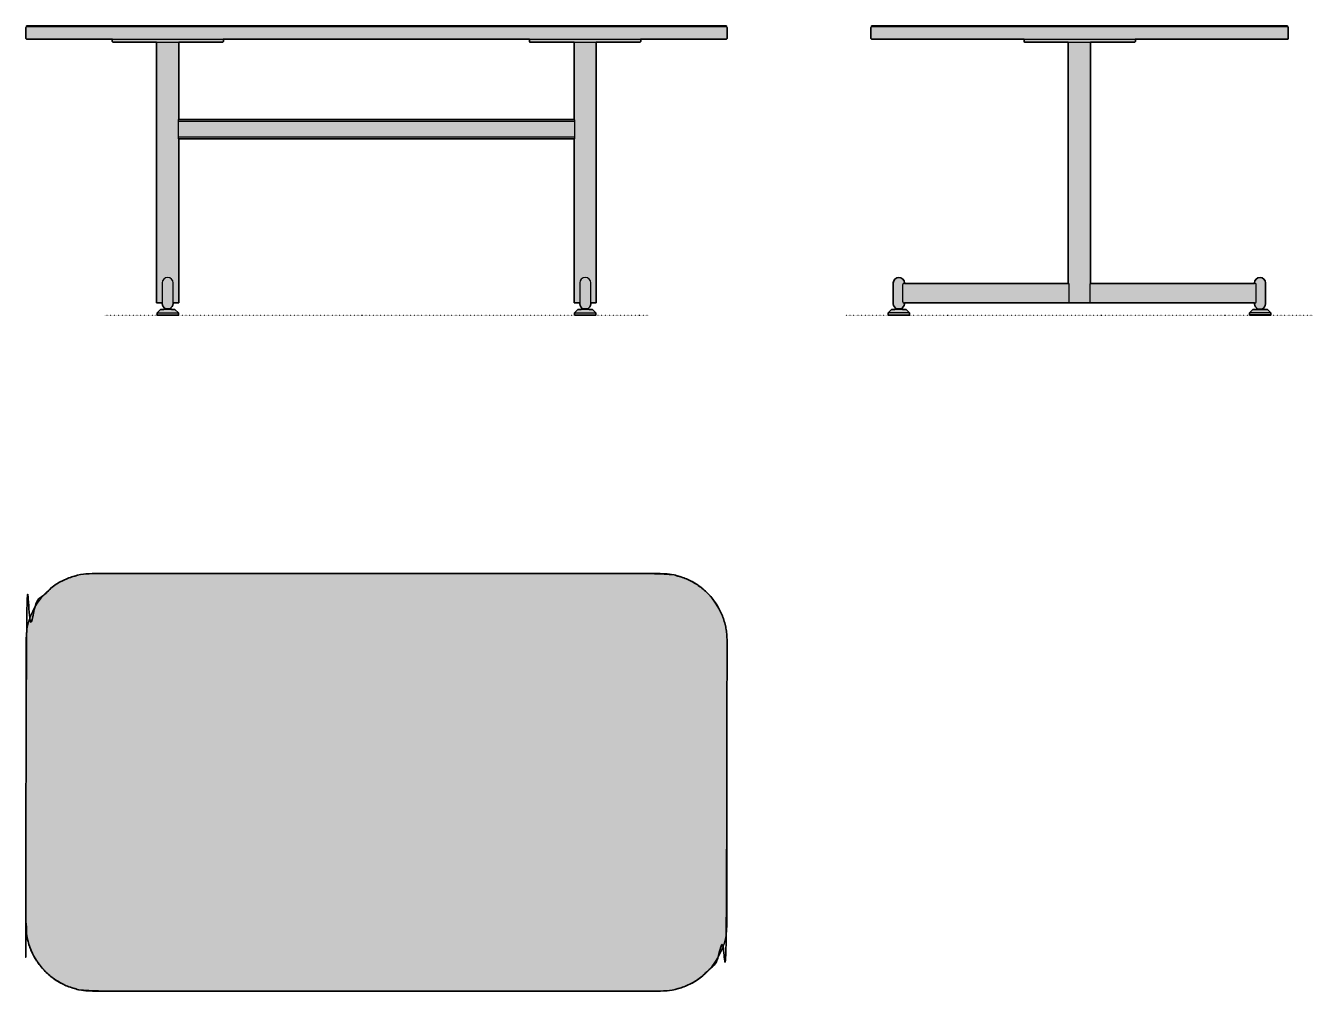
# Model space of a CAD drawing. Header units: millimetres. Extents: x -142 to 2172, y -1214 to 520.
import ezdxf

# ---------------------------------------------------------------- set-up
doc = ezdxf.new("R2010")
doc.units = ezdxf.units.MM
doc.linetypes.add('Dots', pattern=[1, 0, -1])
doc.layers.add('Blocks', color=7, linetype='Continuous')
doc.layers.add('Blocks$Fill', color=7, linetype='Continuous', true_color=0xffffff)
for name, color, linetype, lineweight, true_color in [('Blocks$Inner', 7, 'Continuous', 25, 0x007f00), ('Blocks$Outline', 7, 'Continuous', 35, 0xff3f3f), ('Groud', 7, 'Dots', 25, 0x243775)]:
    doc.layers.add(name, color=color, linetype=linetype, lineweight=lineweight, true_color=true_color)

# ---------------------------------------------------------------- blocks, each defined once
blk = doc.blocks.new('Plenum Office Desk Top')
at = {"layer": 'Blocks$Fill'}
blk.add_hatch(color=256, dxfattribs=at).paths.add_polyline_path([(1260, 255), (1260, 257.7), (1259.9, 260.4), (1259.7, 263.1), (1259.5, 265.8), (1259.2, 268.5), (1258.9, 271.3), (1258.5, 274.1), (1258, 276.8), (1257.4, 279.6), (1256.8, 282.4), (1256.1, 285.2), (1255.4, 288), (1254.5, 290.8), (1253.6, 293.6), (1252.6, 296.4), (1251.6, 299.2), (1250.4, 301.9), (1249.2, 304.7), (1247.9, 307.4), (1246.6, 310.1), (1245.2, 312.8), (1243.7, 315.5), (1242.1, 318.1), (1240.4, 320.7), (1238.7, 323.2), (1236.9, 325.7), (1235.1, 328.2), (1233.2, 330.6), (1231.2, 333), (1229.1, 335.3), (1227, 337.6), (1224.9, 339.9), (1222.6, 342), (1220.3, 344.1), (1218, 346.2), (1215.6, 348.2), (1213.2, 350.1), (1210.7, 351.9), (1208.2, 353.7), (1205.7, 355.4), (1203.1, 357.1), (1200.4, 358.7), (1197.8, 360.2), (1195.1, 361.6), (1192.4, 363), (1189.7, 364.2), (1186.9, 365.4), (1184.2, 366.6), (1181.4, 367.6), (1178.6, 368.6), (1175.8, 369.5), (1173, 370.4), (1170.2, 371.1), (1167.4, 371.8), (1164.6, 372.4), (1161.8, 373), (1159.1, 373.5), (1156.3, 373.9), (1153.5, 374.2), (1150.8, 374.5), (1148.1, 374.7), (1145.3, 374.9), (1142.7, 375), (1140, 375), (120, 375), (117.3, 375), (114.7, 374.9), (111.9, 374.7), (109.2, 374.5), (106.5, 374.2), (103.7, 373.9), (100.9, 373.5), (98.2, 373), (95.4, 372.4), (92.6, 371.8), (89.8, 371.1), (87, 370.4), (84.2, 369.5), (81.4, 368.6), (78.6, 367.6), (75.8, 366.6), (73.1, 365.4), (70.3, 364.2), (67.6, 363), (64.9, 361.6), (62.2, 360.2), (59.5, 358.7), (56.9, 357.1), (54.3, 355.4), (51.8, 353.7), (49.3, 351.9), (46.8, 350.1), (44.4, 348.2), (42, 346.2), (39.7, 344.1), (37.4, 342), (35.1, 339.9), (33, 337.6), (30.9, 335.3), (28.8, 333), (26.8, 330.6), (24.9, 328.2), (23.1, 325.7), (21.3, 323.2), (19.6, 320.7), (17.9, 318.1), (16.3, 315.5), (14.8, 312.8), (13.4, 310.1), (12, 307.4), (10.8, 304.7), (9.6, 301.9), (8.4, 299.2), (7.4, 296.4), (6.4, 293.6), (5.5, 290.8), (4.6, 288), (3.9, 285.2), (3.2, 282.4), (2.6, 279.6), (2, 276.8), (1.5, 274.1), (1.1, 271.3), (0.8, 268.5), (0.5, 265.8), (0.3, 263.1), (0.1, 260.4), (0, 257.7), (0, 255), (0, -255), (0, -257.7), (0.1, -260.4), (0.3, -263.1), (0.5, -265.8), (0.8, -268.5), (1.1, -271.3), (1.5, -274.1), (2, -276.8), (2.6, -279.6), (3.2, -282.4), (3.9, -285.2), (4.6, -288), (5.5, -290.8), (6.4, -293.6), (7.4, -296.4), (8.4, -299.2), (9.6, -301.9), (10.8, -304.7), (12, -307.4), (13.4, -310.1), (14.8, -312.8), (16.3, -315.5), (17.9, -318.1), (19.6, -320.7), (21.3, -323.2), (23.1, -325.7), (24.9, -328.2), (26.8, -330.6), (28.8, -333), (30.9, -335.3), (33, -337.6), (35.1, -339.9), (37.4, -342), (39.7, -344.1), (42, -346.2), (44.4, -348.2), (46.8, -350.1), (49.3, -351.9), (51.8, -353.7), (54.3, -355.4), (56.9, -357.1), (59.5, -358.7), (62.2, -360.2), (64.9, -361.6), (67.6, -363), (70.3, -364.2), (73.1, -365.4), (75.8, -366.6), (78.6, -367.6), (81.4, -368.6), (84.2, -369.5), (87, -370.4), (89.8, -371.1), (92.6, -371.8), (95.4, -372.4), (98.2, -373), (100.9, -373.5), (103.7, -373.9), (106.5, -374.2), (109.2, -374.5), (111.9, -374.7), (114.7, -374.9), (117.3, -375), (120, -375), (1140, -375), (1142.7, -375), (1145.3, -374.9), (1148.1, -374.7), (1150.8, -374.5), (1153.5, -374.2), (1156.3, -373.9), (1159.1, -373.5), (1161.8, -373), (1164.6, -372.4), (1167.4, -371.8), (1170.2, -371.1), (1173, -370.4), (1175.8, -369.5), (1178.6, -368.6), (1181.4, -367.6), (1184.2, -366.6), (1186.9, -365.4), (1189.7, -364.2), (1192.4, -363), (1195.1, -361.6), (1197.8, -360.2), (1200.4, -358.7), (1203.1, -357.1), (1205.7, -355.4), (1208.2, -353.7), (1210.7, -351.9), (1213.2, -350.1), (1215.6, -348.2), (1218, -346.2), (1220.3, -344.1), (1222.6, -342), (1224.9, -339.9), (1227, -337.6), (1229.1, -335.3), (1231.2, -333), (1233.2, -330.6), (1235.1, -328.2), (1236.9, -325.7), (1238.7, -323.2), (1240.4, -320.7), (1242.1, -318.1), (1243.7, -315.5), (1245.2, -312.8), (1246.6, -310.1), (1247.9, -307.4), (1249.2, -304.7), (1250.4, -301.9), (1251.6, -299.2), (1252.6, -296.4), (1253.6, -293.6), (1254.5, -290.8), (1255.4, -288), (1256.1, -285.2), (1256.8, -282.4), (1257.4, -279.6), (1258, -276.8), (1258.5, -274.1), (1258.9, -271.3), (1259.2, -268.5), (1259.5, -265.8), (1259.7, -263.1), (1259.9, -260.4), (1260, -257.7), (1260, -255)], flags=0)
at = {"layer": 'Blocks$Inner'}
for p, q in [((1140, 375), (120, 375)), ((120, -375), (1140, -375))]:
    blk.add_line(p, q, dxfattribs=at)
for points in [[(0, 255), (0, -255)], [(1260, -255), (1260, 255)]]:
    blk.add_lwpolyline(points, dxfattribs=at)
for centre, start, end in [((120, 255), 90, 180), ((1140, 255), 0, 90), ((120, -255), 180, 270), ((1140, -255), 270, 0)]:
    blk.add_arc(centre, 120, start, end, dxfattribs=at)
at = {"layer": 'Blocks$Outline'}
blk.add_rational_spline([(1260, 255), (1260, 375), (1140, 375), (630, 375), (120, 375), (0, 375), (0, 255), (0, 0), (0, -255), (0, -375), (120, -375), (630, -375), (1140, -375), (1260, -375), (1260, -255), (1260, 0), (1260, 255)], [1, 0.707106781187, 1, 1, 1, 0.707106781187, 1, 1, 1, 0.707106781187, 1, 1, 1, 0.707106781187, 1, 1, 1], degree=2, knots=[1209.493313, 1209.493313, 1209.493313, 1397.988872, 1397.988872, 2417.986626, 2417.986626, 2606.482185, 2606.482185, 2607.482185, 2607.482185, 2795.977745, 2795.977745, 3815.975499, 3815.975499, 4004.471058, 4004.471058, 4005.471058, 4005.471058, 4005.471058], dxfattribs=at)
blk = doc.blocks.new('Plenum Office Desk Side')
at = {"layer": 'Blocks$Fill'}
blk.add_hatch(color=256, dxfattribs=at).paths.add_polyline_path([(793.8, 520), (46.3, 520), (46.3, 518), (46.1, 518), (45.1, 517), (45.1, 497), (46.1, 496), (320.9, 496), (320.5, 495.7), (320.5, 491.7), (321.5, 490.7), (400, 490.7), (400, 56.9), (105.5, 56.9), (105.5, 58), (104.8, 61.8), (102.6, 65), (99.3, 67.2), (95.5, 68), (91.7, 67.2), (88.5, 65), (86.3, 61.8), (85.5, 58), (85.5, 20.5), (86.1, 17.7), (87.5, 15.1), (89.6, 13), (91, 11.5), (88.3, 11.5), (88.3, 10.5), (82.3, 10.5), (76.3, 4.5), (76.3, 4), (76.3, 0), (114.4, 0), (114.4, 4), (114.4, 4.5), (108.4, 10.5), (102.3, 10.5), (102.3, 11.5), (100, 11.5), (101.5, 13), (103.5, 15.1), (104.9, 17.7), (105.5, 20.5), (105.5, 22.2), (401.4, 22.1), (438.6, 22.1), (734.5, 22.2), (734.5, 20.5), (735.1, 17.7), (736.5, 15.1), (738.5, 13), (740, 11.5), (737.7, 11.5), (737.7, 10.5), (731.6, 10.5), (725.6, 4.5), (725.6, 0), (763.7, 0), (763.7, 4), (763.7, 4.5), (757.7, 10.5), (751.7, 10.5), (751.7, 11.5), (749, 11.5), (750.4, 13), (752.4, 15.1), (753.9, 17.7), (754.5, 20.5), (754.5, 58), (753.7, 61.8), (751.5, 65), (748.3, 67.2), (744.5, 68), (740.6, 67.2), (737.4, 65), (735.2, 61.8), (734.5, 58), (734.5, 56.9), (440, 56.9), (440, 490.7), (519.5, 490.7), (520.5, 491.7), (520.5, 495.7), (520.1, 496), (794.1, 496), (795.1, 497), (795.1, 517), (794.1, 518), (793.8, 518)], flags=0)
at = {"layer": 'Blocks$Inner'}
for p, q in [((400, 490.7), (400, 56.9)), ((440, 56.9), (440, 490.7)), ((102.3, 54.9), (102.3, 24.2)), ((400.7, 56.9), (104.2, 56.9)), ((735.8, 56.9), (439.3, 56.9)), ((737.7, 24.2), (737.7, 54.9)), ((90.7, 11.5), (90.7, 10.5)), ((95.8, 11.5), (95.8, 10.5)), ((100.6, 10.5), (100.6, 11.5)), ((739.4, 10.5), (739.4, 11.5)), ((744.2, 11.5), (744.2, 10.5)), ((749.3, 11.5), (749.3, 10.5))]:
    blk.add_line(p, q, dxfattribs=at)
for points in [[(46.1, 496), (794.1, 496), (795.1, 497), (795.1, 517), (794.1, 518), (46.1, 518), (45.1, 517), (45.1, 497)], [(82.3, 10.5), (76.3, 4.5), (76.3, 0.5), (114.4, 0.5), (114.4, 4.5), (108.4, 10.5)]]:
    blk.add_lwpolyline(points, close=True, dxfattribs=at)
for points in [[(46.3, 518), (46.3, 520), (793.8, 520), (793.8, 518)], [(320.9, 496), (320.5, 495.7), (320.5, 491.7), (321.5, 490.7), (519.5, 490.7), (520.5, 491.7), (520.5, 495.7), (520.1, 496)], [(105.5, 56.9), (105.5, 58), (104.8, 61.8), (102.6, 65), (99.3, 67.2), (95.5, 68), (91.7, 67.2), (88.5, 65), (86.3, 61.8), (85.5, 58), (85.5, 20.5), (86.1, 17.7), (87.5, 15.1), (89.6, 13), (91, 11.5)], [(734.5, 56.9), (734.5, 58), (735.2, 61.8), (737.4, 65), (740.6, 67.2), (744.5, 68), (748.3, 67.2), (751.5, 65), (753.7, 61.8), (754.5, 58), (754.5, 20.5), (753.9, 17.7), (752.4, 15.1), (750.4, 13), (749, 11.5)], [(114.4, 4.5), (76.3, 4.5)], [(76.3, 4), (76.3, 0), (114.4, 0), (114.4, 4)], [(102.3, 10.5), (102.3, 11.5), (88.3, 11.5), (88.3, 10.5)], [(100, 11.5), (101.5, 13), (103.5, 15.1), (104.9, 17.7), (105.5, 20.5), (105.5, 22.2)], [(104.2, 22.2), (401.4, 22.1), (438.6, 22.1), (735.8, 22.2)], [(763.7, 4), (763.7, 0), (725.6, 0), (725.6, 4.5), (731.6, 10.5), (757.7, 10.5), (763.7, 4.5), (763.7, 0.5), (725.6, 0.5)], [(763.7, 4.5), (725.6, 4.5)], [(740, 11.5), (738.5, 13), (736.5, 15.1), (735.1, 17.7), (734.5, 20.5), (734.5, 22.2)], [(737.7, 10.5), (737.7, 11.5), (751.7, 11.5), (751.7, 10.5)]]:
    blk.add_lwpolyline(points, dxfattribs=at)
for centre, start, end in [((397.9, 54.8), 0.6462, 35.6127), ((442.1, 54.8), 144.3873, 179.3538)]:
    blk.add_arc(centre, 3.5, start, end, dxfattribs=at)
for points, knots in [([(104.2, 56.9), (104.1, 56.9), (104, 56.9), (103.9, 56.9), (103.8, 56.9), (103.7, 56.8), (103.5, 56.8), (103.4, 56.7), (103.3, 56.7), (103.2, 56.6), (103.2, 56.6), (103.1, 56.5), (103, 56.4), (102.9, 56.3), (102.8, 56.2), (102.7, 56.1), (102.6, 56), (102.5, 55.8), (102.5, 55.5), (102.4, 55.2), (102.3, 55), (102.3, 54.9)], [335.529194, 335.529194, 335.529194, 335.529194, 335.612527, 335.654194, 335.69586, 335.779194, 335.82086, 335.862527, 335.904194, 335.94586, 335.987527, 336.029194, 336.07086, 336.112527, 336.154194, 336.19586, 336.237527, 336.279194, 336.362527, 336.44586, 336.529194, 336.529194, 336.529194, 336.529194]), ([(400.8, 56.9), (400.8, 56.9), (400.7, 56.9), (400.7, 56.9), (400.7, 56.9)], [38.91052784, 38.91052784, 38.91052784, 38.91052784, 38.94162911, 39.00988676, 39.00988676, 39.00988676, 39.00988676]), ([(439.3, 56.9), (439.3, 56.9), (439.3, 56.9), (439.2, 56.9), (439.2, 56.9)], [1329.14393891, 1329.14393891, 1329.14393891, 1329.14393891, 1329.21219656, 1329.24329782, 1329.24329782, 1329.24329782, 1329.24329782]), ([(737.7, 54.9), (737.6, 55), (737.6, 55.2), (737.5, 55.5), (737.4, 55.8), (737.4, 56), (737.3, 56.1), (737.2, 56.2), (737.1, 56.3), (737, 56.4), (736.9, 56.5), (736.8, 56.6), (736.7, 56.6), (736.6, 56.7), (736.5, 56.7), (736.5, 56.8), (736.3, 56.8), (736.2, 56.9), (736.1, 56.9), (736, 56.9), (735.9, 56.9), (735.8, 56.9)], [1031.624632, 1031.624632, 1031.624632, 1031.624632, 1031.707965, 1031.791299, 1031.874632, 1031.916299, 1031.957965, 1031.999632, 1032.041299, 1032.082965, 1032.124632, 1032.166299, 1032.207965, 1032.249632, 1032.291299, 1032.332965, 1032.374632, 1032.457965, 1032.499632, 1032.541299, 1032.624632, 1032.624632, 1032.624632, 1032.624632]), ([(102.3, 24.2), (102.3, 24.1), (102.4, 23.8), (102.5, 23.5), (102.5, 23.3), (102.6, 23.1), (102.7, 23), (102.8, 22.9), (102.9, 22.8), (103, 22.7), (103.1, 22.6), (103.2, 22.5), (103.2, 22.4), (103.3, 22.4), (103.4, 22.3), (103.5, 22.3), (103.7, 22.2), (103.8, 22.2), (103.9, 22.2), (104, 22.2), (104.1, 22.2), (104.2, 22.2)], [367.247882, 367.247882, 367.247882, 367.247882, 367.331216, 367.414549, 367.497882, 367.539549, 367.581216, 367.622882, 367.664549, 367.706216, 367.747882, 367.789549, 367.831216, 367.872882, 367.914549, 367.956216, 367.997882, 368.081216, 368.122882, 368.164549, 368.247882, 368.247882, 368.247882, 368.247882]), ([(735.8, 22.2), (735.9, 22.2), (736, 22.2), (736.1, 22.2), (736.2, 22.2), (736.3, 22.2), (736.5, 22.3), (736.5, 22.3), (736.6, 22.4), (736.7, 22.4), (736.8, 22.5), (736.9, 22.6), (737, 22.7), (737.1, 22.8), (737.2, 22.9), (737.3, 23), (737.4, 23.1), (737.4, 23.3), (737.5, 23.5), (737.6, 23.8), (737.6, 24.1), (737.7, 24.2)], [999.9059432, 999.9059432, 999.9059432, 999.9059432, 999.9892765, 1000.0309432, 1000.0726098, 1000.1559432, 1000.1976098, 1000.2392765, 1000.2809432, 1000.3226098, 1000.3642765, 1000.4059432, 1000.4476098, 1000.4892765, 1000.5309432, 1000.5726098, 1000.6142765, 1000.6559432, 1000.7392765, 1000.8226098, 1000.9059432, 1000.9059432, 1000.9059432, 1000.9059432])]:
    blk.add_open_spline(points, degree=3, knots=knots, dxfattribs=at)
for points in [[(401.4, 44.9), (401.4, 48.2), (401.4, 51.6), (401.4, 54.9)], [(438.6, 54.9), (438.6, 51.6), (438.6, 48.2), (438.6, 44.9)], [(401.4, 22.1), (401.4, 29.7), (401.4, 37.3), (401.4, 44.9)], [(438.6, 44.9), (438.6, 37.3), (438.6, 29.7), (438.6, 22.1)]]:
    blk.add_open_spline(points, degree=3, dxfattribs=at)
at = {"layer": 'Blocks$Outline'}
for points in [[(46.1, 518), (45.1, 517)], [(45.1, 517), (45.1, 497)], [(46.3, 518), (46.1, 518)], [(793.8, 520), (46.3, 520)], [(46.3, 520), (46.3, 518)], [(793.8, 518), (793.8, 520)], [(794.1, 518), (793.8, 518)], [(795.1, 517), (794.1, 518)], [(795.1, 497), (795.1, 517)], [(45.1, 497), (46.1, 496)], [(46.1, 496), (320.9, 496)], [(320.9, 496), (320.5, 495.7)], [(320.5, 495.7), (320.5, 491.7)], [(320.5, 491.7), (321.5, 490.7)], [(321.5, 490.7), (400, 490.7)], [(400, 490.7), (400, 56.9)], [(440, 56.9), (440, 490.7)], [(440, 490.7), (519.5, 490.7)], [(519.5, 490.7), (520.5, 491.7)], [(520.5, 495.7), (520.1, 496)], [(520.1, 496), (794.1, 496)], [(520.5, 491.7), (520.5, 495.7)], [(794.1, 496), (795.1, 497)], [(86.3, 61.8), (85.5, 58)], [(85.5, 58), (85.5, 20.5)], [(88.5, 65), (86.3, 61.8)], [(91.7, 67.2), (88.5, 65)], [(95.5, 68), (91.7, 67.2)], [(99.3, 67.2), (95.5, 68)], [(102.6, 65), (99.3, 67.2)], [(104.8, 61.8), (102.6, 65)], [(105.5, 58), (104.8, 61.8)], [(105.5, 56.9), (105.5, 58)], [(400, 56.9), (105.5, 56.9)], [(734.5, 56.9), (440, 56.9)], [(735.2, 61.8), (734.5, 58)], [(734.5, 58), (734.5, 56.9)], [(737.4, 65), (735.2, 61.8)], [(740.6, 67.2), (737.4, 65)], [(744.5, 68), (740.6, 67.2)], [(748.3, 67.2), (744.5, 68)], [(751.5, 65), (748.3, 67.2)], [(753.7, 61.8), (751.5, 65)], [(754.5, 58), (753.7, 61.8)], [(754.5, 20.5), (754.5, 58)], [(82.3, 10.5), (76.3, 4.5)], [(76.3, 4.5), (76.3, 4)], [(76.3, 4), (76.3, 0)], [(76.3, 0), (114.4, 0)], [(88.3, 10.5), (82.3, 10.5)], [(85.5, 20.5), (86.1, 17.7)], [(86.1, 17.7), (87.5, 15.1)], [(87.5, 15.1), (89.6, 13)], [(91, 11.5), (88.3, 11.5)], [(88.3, 11.5), (88.3, 10.5)], [(89.6, 13), (91, 11.5)], [(100, 11.5), (101.5, 13)], [(102.3, 11.5), (100, 11.5)], [(101.5, 13), (103.5, 15.1)], [(102.3, 10.5), (102.3, 11.5)], [(108.4, 10.5), (102.3, 10.5)], [(103.5, 15.1), (104.9, 17.7)], [(104.9, 17.7), (105.5, 20.5)], [(105.5, 20.5), (105.5, 22.2)], [(105.5, 22.2), (401.4, 22.1)], [(114.4, 4.5), (108.4, 10.5)], [(114.4, 4), (114.4, 4.5)], [(114.4, 0), (114.4, 4)], [(401.4, 22.1), (438.6, 22.1)], [(438.6, 22.1), (734.5, 22.2)], [(731.6, 10.5), (725.6, 4.5)], [(725.6, 4.5), (725.6, 0)], [(725.6, 0), (763.7, 0)], [(737.7, 10.5), (731.6, 10.5)], [(734.5, 22.2), (734.5, 20.5)], [(734.5, 20.5), (735.1, 17.7)], [(735.1, 17.7), (736.5, 15.1)], [(736.5, 15.1), (738.5, 13)], [(740, 11.5), (737.7, 11.5)], [(737.7, 11.5), (737.7, 10.5)], [(738.5, 13), (740, 11.5)], [(749, 11.5), (750.4, 13)], [(751.7, 11.5), (749, 11.5)], [(750.4, 13), (752.4, 15.1)], [(751.7, 10.5), (751.7, 11.5)], [(757.7, 10.5), (751.7, 10.5)], [(752.4, 15.1), (753.9, 17.7)], [(753.9, 17.7), (754.5, 20.5)], [(763.7, 4.5), (757.7, 10.5)], [(763.7, 4), (763.7, 4.5)], [(763.7, 0), (763.7, 4)]]:
    blk.add_lwpolyline(points, dxfattribs=at)
blk = doc.blocks.new('Plenum Office Desk Front')
at = {"layer": 'Blocks$Fill'}
h = blk.add_hatch(color=256, dxfattribs=at)
h.paths.add_polyline_path([(1118.5, 497), (1118.5, 517), (1117.5, 518), (1117.5, 520), (-140.5, 520), (-140.5, 518), (-141.5, 517), (-141.5, 497), (-140.5, 496), (14.2, 496), (13.8, 495.7), (13.8, 491.7), (14.8, 490.7), (93.5, 490.7), (93.5, 22.1), (103.4, 22.1), (103.4, 21.1), (104, 18.2), (105.4, 15.6), (107.4, 13.5), (109.4, 11.5), (106.5, 11.5), (106.5, 10.5), (100.6, 10.5), (94.6, 4.5), (94.6, 0), (132.6, 0), (132.6, 4.5), (126.6, 10.5), (120.6, 10.5), (120.6, 11.5), (117.3, 11.5), (119.3, 13.5), (121.4, 15.6), (122.8, 18.2), (123.4, 21.1), (123.4, 22.1), (133.5, 22.1), (133.5, 316.7), (843.6, 316.7), (843.6, 22.1), (853.7, 22.1), (853.7, 20.5), (854.3, 17.7), (855.7, 15.1), (857.8, 13), (859.2, 11.5), (856.5, 11.5), (856.5, 10.5), (850.4, 10.5), (844.4, 4.5), (844.4, 0.5), (844.4, 0), (882.5, 0), (882.5, 0.5), (882.5, 4.5), (876.5, 10.5), (870.6, 10.5), (870.6, 11.5), (868.2, 11.5), (869.6, 13), (871.7, 15.1), (873.1, 17.7), (873.7, 20.5), (873.7, 22.1), (883.6, 22.1), (883.6, 490.7), (962.3, 490.7), (963.3, 491.7), (963.3, 495.7), (962.9, 496), (1117.5, 496)], flags=0)
h.paths.add_polyline_path([(213.8, 491.7), (213.8, 495.7), (213.4, 496), (763.7, 496), (763.3, 495.7), (763.3, 491.7), (764.3, 490.7), (843.6, 490.7), (843.6, 351.4), (133.5, 351.4), (133.5, 490.7), (212.8, 490.7)], flags=0)
at = {"layer": 'Blocks$Inner'}
for p, q in [((133.5, 351.4), (133.5, 490.7)), ((843.6, 490.7), (843.6, 351.4)), ((132, 348), (132, 320.1)), ((844.3, 351.4), (132.8, 351.4)), ((845.1, 320.1), (132, 320.1)), ((132.5, 316.8), (132.6, 316.7)), ((132.7, 316.7), (844.3, 316.7)), ((844.5, 316.7), (844.6, 316.8)), ((108.2, 10.5), (108.2, 11.5)), ((113, 10.5), (113, 11.5)), ((118.2, 10.5), (118.2, 11.5)), ((858.9, 11.5), (858.9, 10.5)), ((864, 11.5), (864, 10.5)), ((868.9, 11.5), (868.9, 10.5))]:
    blk.add_line(p, q, dxfattribs=at)
blk.add_lwpolyline([(1117.5, 518), (-140.5, 518), (-141.5, 517), (-141.5, 497), (-140.5, 496), (1117.5, 496), (1118.5, 497), (1118.5, 517)], close=True, dxfattribs=at)
for points in [[(1117.5, 518), (1117.5, 520), (-140.5, 520), (-140.5, 518)], [(14.2, 496), (13.8, 495.7), (13.8, 491.7), (14.8, 490.7), (212.8, 490.7), (213.8, 491.7), (213.8, 495.7), (213.4, 496)], [(93.5, 490.7), (93.5, 22.1), (103.4, 22.1)], [(763.7, 496), (763.3, 495.7), (763.3, 491.7), (764.3, 490.7), (962.3, 490.7), (963.3, 491.7), (963.3, 495.7), (962.9, 496)], [(873.7, 22.1), (883.6, 22.1), (883.6, 490.7)], [(845.1, 320.1), (845.1, 348), (132, 348)], [(123.4, 22.1), (133.5, 22.1), (133.5, 316.7)], [(843.6, 316.7), (843.6, 22.1), (853.7, 22.1)], [(117.3, 11.5), (119.3, 13.5), (121.4, 15.6), (122.8, 18.2), (123.4, 21.1), (123.4, 58), (122.6, 61.8), (120.5, 65), (117.2, 67.2), (113.4, 68), (109.6, 67.2), (106.3, 65), (104.1, 61.8), (103.4, 58), (103.4, 21.1), (104, 18.2), (105.4, 15.6), (107.4, 13.5), (109.4, 11.5)], [(873.7, 20.5), (873.7, 20.5), (873.7, 58), (872.9, 61.8), (870.8, 65), (867.5, 67.2), (863.7, 68), (859.9, 67.2), (856.6, 65), (854.5, 61.8), (853.7, 58), (853.7, 20.5), (854.3, 17.7), (855.7, 15.1), (857.8, 13), (859.2, 11.5)], [(100.6, 10.5), (94.6, 4.5), (132.6, 4.5)], [(94.6, 4.5), (94.6, 0), (132.6, 0), (132.6, 4.5), (126.6, 10.5), (100.6, 10.5)], [(94.6, 0.5), (132.6, 0.5)], [(120.6, 10.5), (120.6, 11.5), (106.5, 11.5), (106.5, 10.5)], [(844.4, 4.5), (882.5, 4.5), (876.5, 10.5), (850.4, 10.5), (844.4, 4.5), (844.4, 0.5), (882.5, 0.5), (882.5, 4.5)], [(844.4, 4), (844.4, 0), (882.5, 0), (882.5, 4)], [(870.6, 10.5), (870.6, 11.5), (856.5, 11.5), (856.5, 10.5)], [(868.2, 11.5), (869.6, 13), (871.7, 15.1), (873.1, 17.7), (873.7, 20.5)]]:
    blk.add_lwpolyline(points, dxfattribs=at)
for points, knots in [([(132.8, 351.4), (132.7, 351.4), (132.6, 351.4), (132.5, 351.3), (132.4, 351.2), (132.4, 351.1), (132.3, 351), (132.3, 350.9), (132.2, 350.7), (132.1, 350.4), (132.1, 350), (132, 349.8), (132, 349.5), (132, 349.4), (132, 349.2), (132, 349), (132, 348.8), (132, 348.6), (132, 348.3), (132, 348.1), (132, 348)], [3706.032661, 3706.032661, 3706.032661, 3706.032661, 3706.175518, 3706.246947, 3706.282661, 3706.318375, 3706.35409, 3706.389804, 3706.461233, 3706.532661, 3706.60409, 3706.675518, 3706.711233, 3706.746947, 3706.782661, 3706.818375, 3706.85409, 3706.889804, 3706.961233, 3707.032661, 3707.032661, 3707.032661, 3707.032661]), ([(845.1, 348), (845.1, 348.1), (845.1, 348.3), (845.1, 348.5), (845.1, 348.7), (845.1, 348.8), (845.1, 349), (845.1, 349.2), (845.1, 349.4), (845.1, 349.5), (845, 349.7), (845, 349.9), (845, 350), (845, 350.2), (845, 350.4), (844.9, 350.5), (844.9, 350.7), (844.9, 350.8), (844.8, 350.9), (844.8, 351), (844.7, 351.1), (844.6, 351.2), (844.6, 351.3), (844.5, 351.4), (844.4, 351.4), (844.3, 351.4)], [2993.492944, 2993.492944, 2993.492944, 2993.492944, 2993.564372, 2993.600086, 2993.635801, 2993.671515, 2993.707229, 2993.742944, 2993.778658, 2993.814372, 2993.850086, 2993.885801, 2993.921515, 2993.957229, 2993.992944, 2994.028658, 2994.064372, 2994.100086, 2994.135801, 2994.171515, 2994.207229, 2994.278658, 2994.314372, 2994.350086, 2994.492944, 2994.492944, 2994.492944, 2994.492944]), ([(132, 320.1), (132, 320), (132, 319.8), (132, 319.5), (132, 319.2), (132, 318.9), (132, 318.6), (132, 318.3), (132.1, 317.9), (132.1, 317.6), (132.2, 317.4), (132.3, 317.2), (132.3, 317), (132.4, 316.9), (132.5, 316.8), (132.5, 316.8)], [5105.4427976, 5105.4427976, 5105.4427976, 5105.4427976, 5105.5052976, 5105.5677976, 5105.6302976, 5105.6927976, 5105.7552976, 5105.8177976, 5105.8802976, 5105.9427976, 5106.0052976, 5106.0677976, 5106.1302976, 5106.1927976, 5106.2395455, 5106.2395455, 5106.2395455, 5106.2395455]), ([(132.6, 316.7), (132.6, 316.7), (132.6, 316.7), (132.7, 316.6), (132.7, 316.7)], [5106.3593239, 5106.3593239, 5106.3593239, 5106.3593239, 5106.3627463, 5106.4877463, 5106.4877463, 5106.4877463, 5106.4877463]), ([(844.3, 316.7), (844.4, 316.6), (844.4, 316.7), (844.5, 316.7), (844.5, 316.7)], [5818.0699209, 5818.0699209, 5818.0699209, 5818.0699209, 5818.1949209, 5818.1985009, 5818.1985009, 5818.1985009, 5818.1985009]), ([(844.6, 316.8), (844.6, 316.8), (844.7, 316.9), (844.7, 317), (844.8, 317.2), (844.9, 317.5), (845, 317.7), (845, 318), (845, 318.2), (845.1, 318.5), (845.1, 318.8), (845.1, 319), (845.1, 319.2), (845.1, 319.6), (845.1, 319.9), (845.1, 320.1)], [5818.3185239, 5818.3185239, 5818.3185239, 5818.3185239, 5818.3666035, 5818.4291035, 5818.4916035, 5818.5853535, 5818.6322285, 5818.6791035, 5818.7416035, 5818.8041035, 5818.8353535, 5818.8822285, 5818.9291035, 5818.9916035, 5819.1166035, 5819.1166035, 5819.1166035, 5819.1166035])]:
    blk.add_open_spline(points, degree=3, knots=knots, dxfattribs=at)
for points, weights in [([(100.6, 10.5), (100.6, 10.5), (100.6, 10.5)], [0.992057127373, 0.995972145535, 0.999997827623]), ([(844.4, 4), (844.4, 4), (844.4, 4)], [0.992057175696, 0.995973225772, 0.99999999808]), ([(882.5, 4.5), (882.5, 4.5), (882.5, 4.5)], [0.999999016903, 0.995972748677, 0.992057175706]), ([(882.5, 4), (882.5, 4), (882.5, 4)], [1, 0.995973226711, 0.992057175706])]:
    blk.add_rational_spline(points, weights, degree=2, dxfattribs=at)
at = {"layer": 'Blocks$Outline'}
for points in [[(-140.5, 518), (-141.5, 517)], [(-141.5, 517), (-141.5, 497)], [(1117.5, 520), (-140.5, 520)], [(-140.5, 520), (-140.5, 518)], [(1117.5, 518), (1117.5, 520)], [(1118.5, 517), (1117.5, 518)], [(1118.5, 497), (1118.5, 517)], [(-141.5, 497), (-140.5, 496)], [(-140.5, 496), (14.2, 496)], [(14.2, 496), (13.8, 495.7)], [(13.8, 495.7), (13.8, 491.7)], [(13.8, 491.7), (14.8, 490.7)], [(14.8, 490.7), (93.5, 490.7)], [(93.5, 490.7), (93.5, 22.1)], [(133.5, 351.4), (133.5, 490.7)], [(133.5, 490.7), (212.8, 490.7)], [(212.8, 490.7), (213.8, 491.7)], [(213.8, 495.7), (213.4, 496)], [(213.4, 496), (763.7, 496)], [(213.8, 491.7), (213.8, 495.7)], [(763.7, 496), (763.3, 495.7)], [(763.3, 495.7), (763.3, 491.7)], [(763.3, 491.7), (764.3, 490.7)], [(764.3, 490.7), (843.6, 490.7)], [(843.6, 490.7), (843.6, 351.4)], [(883.6, 22.1), (883.6, 490.7)], [(883.6, 490.7), (962.3, 490.7)], [(962.3, 490.7), (963.3, 491.7)], [(963.3, 495.7), (962.9, 496)], [(962.9, 496), (1117.5, 496)], [(963.3, 491.7), (963.3, 495.7)], [(1117.5, 496), (1118.5, 497)], [(843.6, 351.4), (133.5, 351.4)], [(133.5, 22.1), (133.5, 316.7)], [(133.5, 316.7), (843.6, 316.7)], [(843.6, 316.7), (843.6, 22.1)], [(93.5, 22.1), (103.4, 22.1)], [(100.6, 10.5), (94.6, 4.5)], [(94.6, 4.5), (94.6, 0)], [(94.6, 0), (132.6, 0)], [(106.5, 10.5), (100.6, 10.5)], [(103.4, 22.1), (103.4, 21.1)], [(103.4, 21.1), (104, 18.2)], [(104, 18.2), (105.4, 15.6)], [(105.4, 15.6), (107.4, 13.5)], [(109.4, 11.5), (106.5, 11.5)], [(106.5, 11.5), (106.5, 10.5)], [(107.4, 13.5), (109.4, 11.5)], [(117.3, 11.5), (119.3, 13.5)], [(120.6, 11.5), (117.3, 11.5)], [(119.3, 13.5), (121.4, 15.6)], [(120.6, 10.5), (120.6, 11.5)], [(126.6, 10.5), (120.6, 10.5)], [(121.4, 15.6), (122.8, 18.2)], [(122.8, 18.2), (123.4, 21.1)], [(123.4, 21.1), (123.4, 22.1)], [(123.4, 22.1), (133.5, 22.1)], [(132.6, 4.5), (126.6, 10.5)], [(132.6, 0), (132.6, 4.5)], [(843.6, 22.1), (853.7, 22.1)], [(850.4, 10.5), (844.4, 4.5)], [(844.4, 4.5), (844.4, 0.5)], [(844.4, 0.5), (844.4, 0)], [(844.4, 0), (882.5, 0)], [(856.5, 10.5), (850.4, 10.5)], [(853.7, 22.1), (853.7, 20.5)], [(853.7, 20.5), (854.3, 17.7)], [(854.3, 17.7), (855.7, 15.1)], [(855.7, 15.1), (857.8, 13)], [(859.2, 11.5), (856.5, 11.5)], [(856.5, 11.5), (856.5, 10.5)], [(857.8, 13), (859.2, 11.5)], [(868.2, 11.5), (869.6, 13)], [(870.6, 11.5), (868.2, 11.5)], [(869.6, 13), (871.7, 15.1)], [(870.6, 10.5), (870.6, 11.5)], [(876.5, 10.5), (870.6, 10.5)], [(871.7, 15.1), (873.1, 17.7)], [(873.1, 17.7), (873.7, 20.5)], [(873.7, 20.5), (873.7, 22.1)], [(873.7, 22.1), (883.6, 22.1)], [(882.5, 4.5), (876.5, 10.5)], [(882.5, 0.5), (882.5, 4.5)], [(882.5, 0), (882.5, 0.5)]]:
    blk.add_lwpolyline(points, dxfattribs=at)

msp = doc.modelspace()

# ---------------------------------------------------------------- linework, layer by layer
at = {"layer": 'Groud'}
for points in [[(0, 0), (977.1, 0)], [(1331.7, 0), (2171.8, 0)]]:
    msp.add_lwpolyline(points, dxfattribs=at)

# ---------------------------------------------------------------- block references
at = {"layer": 'Blocks'}
for name, p in [('Plenum Office Desk Front', (0, 0)), ('Plenum Office Desk Side', (1331.7, 0)), ('Plenum Office Desk Top', (-141.5, -839.1))]:
    msp.add_blockref(name, p, dxfattribs=at)

doc.saveas('drawing.dxf')
